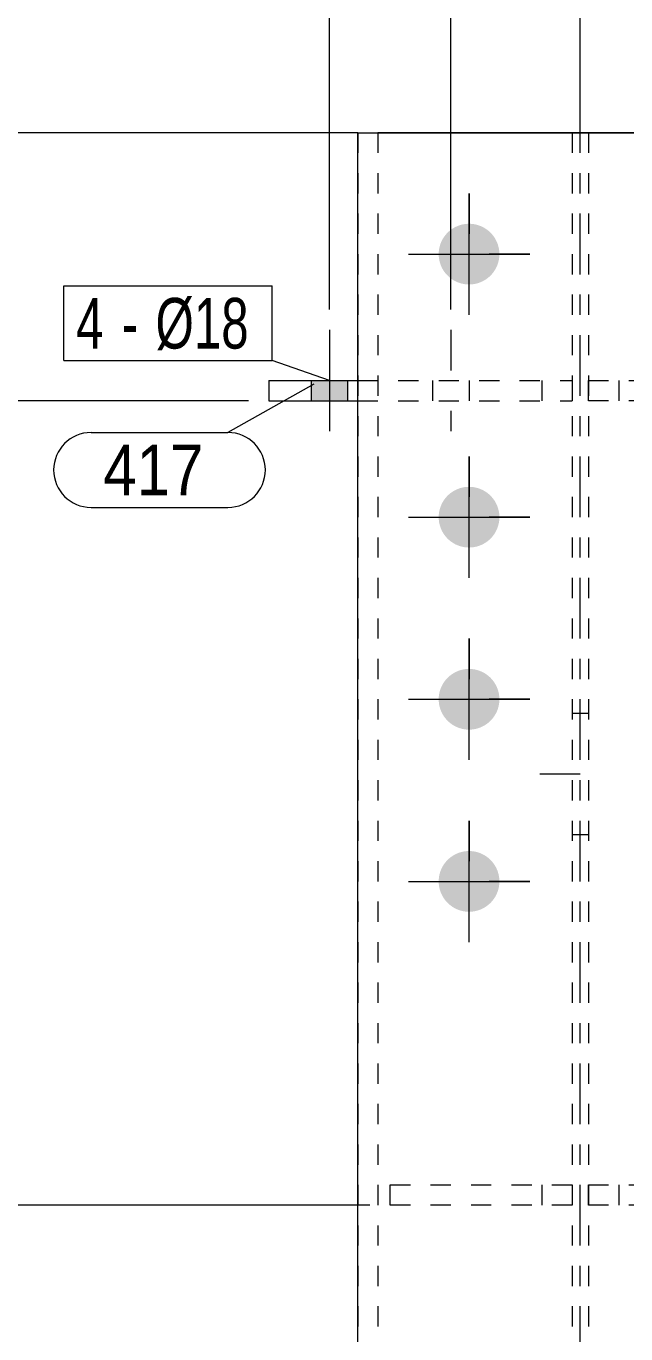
# Model space of a CAD drawing. Header units: millimetres. Extents: x 2 to 579, y 1 to 405.
# Drawn here: x 55.7 to 85.3, y 302.8 to 367.5 of the extents above; entities that cross this region are included whole.
import ezdxf

# ---------------------------------------------------------------- set-up
doc = ezdxf.new("R2010")
doc.units = ezdxf.units.MM
for name, pattern in [('XKITLINE00', [0]), ('XKITLINE01', [4, 1, -1, 1, -1]), ('XKITLINE02', [4, 2, -2]), ('XKITLINE03', [6, 3, -1, 1, -1])]:
    doc.linetypes.add(name, pattern=pattern)
for name, color, linetype, lineweight in [('Bolt', 3, 'Continuous', 0), ('BoltMark', 7, 'Continuous', 0), ('Dimensions', 7, 'Continuous', 0), ('Part', 2, 'Continuous', 0), ('PartMark', 7, 'Continuous', 0)]:
    doc.layers.add(name, color=color, linetype=linetype, lineweight=lineweight)
doc.styles.add('ARIAL', font='ARIAL.TTF')
doc.styles.add('ARIAL_NARROW', font='ARIALN.TTF')

# ---------------------------------------------------------------- blocks, each defined once
blk = doc.blocks.new('*A27')
at = {"layer": 'Bolt', "color": 3, "linetype": 'XKITLINE02', "lineweight": 0}
for p, q in [((82.659, 333.508), (83.459, 333.508)), ((81.059, 330.508), (85.059, 330.508)), ((82.659, 327.508), (83.459, 327.508))]:
    blk.add_line(p, q, dxfattribs=at)
blk = doc.blocks.new('*A28')
at = {"layer": 'Bolt', "color": 3, "linetype": 'XKITLINE00', "lineweight": 0}
for p, q in [((77.559, 359.19), (77.559, 357.192)), ((74.559, 356.19), (76.557, 356.19)), ((80.559, 356.19), (78.561, 356.19)), ((77.559, 353.19), (77.559, 355.188)), ((77.559, 346.19), (77.559, 344.192)), ((74.559, 343.19), (76.557, 343.19)), ((80.559, 343.19), (78.561, 343.19)), ((77.559, 340.19), (77.559, 342.188)), ((77.559, 337.19), (77.559, 335.192)), ((74.559, 334.19), (76.557, 334.19)), ((80.559, 334.19), (78.561, 334.19)), ((77.559, 331.19), (77.559, 333.188)), ((77.559, 328.19), (77.559, 326.192)), ((74.559, 325.19), (76.557, 325.19)), ((80.559, 325.19), (78.561, 325.19)), ((77.559, 322.19), (77.559, 324.188))]:
    blk.add_line(p, q, dxfattribs=at)
blk = doc.blocks.new('*A29')
at = {"layer": 'Bolt'}
for points in [[(76.06, 356.227), (76.061, 356.264), (76.063, 356.301), (76.067, 356.337), (76.071, 356.374), (76.076, 356.41), (76.081, 356.447), (76.088, 356.483), (76.096, 356.519), (76.104, 356.555), (76.114, 356.59), (76.124, 356.626), (76.135, 356.661), (76.147, 356.696), (76.16, 356.73), (76.174, 356.764), (76.188, 356.798), (76.203, 356.832), (76.22, 356.865), (76.236, 356.897), (76.254, 356.93), (76.273, 356.961), (76.292, 356.993), (76.312, 357.024), (76.333, 357.054), (76.355, 357.084), (76.377, 357.113), (76.4, 357.142), (76.424, 357.17), (76.448, 357.198), (76.473, 357.224), (76.499, 357.251), (76.525, 357.277), (76.552, 357.302), (76.58, 357.326), (76.608, 357.35), (76.637, 357.373), (76.666, 357.395), (76.696, 357.417), (76.726, 357.437), (76.757, 357.457), (76.788, 357.477), (76.82, 357.495), (76.852, 357.513), (76.885, 357.53), (76.918, 357.546), (76.952, 357.561), (76.985, 357.576), (77.02, 357.59), (77.054, 357.602), (77.089, 357.614), (77.124, 357.626), (77.159, 357.636), (77.195, 357.645), (77.231, 357.654), (77.267, 357.661), (77.303, 357.668), (77.339, 357.674), (77.376, 357.679), (77.412, 357.683), (77.449, 357.686), (77.486, 357.688), (77.523, 357.69), (77.559, 357.69), (77.596, 357.69), (77.633, 357.688), (77.67, 357.686), (77.706, 357.683), (77.743, 357.679), (77.779, 357.674), (77.816, 357.668), (77.852, 357.661), (77.888, 357.654), (77.924, 357.645), (77.959, 357.636), (77.995, 357.626), (78.03, 357.614), (78.065, 357.602), (78.099, 357.59), (78.133, 357.576), (78.167, 357.561), (78.201, 357.546), (78.234, 357.53), (78.266, 357.513), (78.299, 357.495), (78.331, 357.477), (78.362, 357.457), (78.393, 357.437), (78.423, 357.417), (78.453, 357.395), (78.482, 357.373), (78.511, 357.35), (78.539, 357.326), (78.567, 357.302), (78.594, 357.277), (78.62, 357.251), (78.646, 357.224), (78.671, 357.198), (78.695, 357.17), (78.719, 357.142), (78.742, 357.113), (78.764, 357.084), (78.786, 357.054), (78.807, 357.024), (78.827, 356.993), (78.846, 356.961), (78.864, 356.93), (78.882, 356.897), (78.899, 356.865), (78.915, 356.832), (78.931, 356.798), (78.945, 356.764), (78.959, 356.73), (78.972, 356.696), (78.984, 356.661), (78.995, 356.626), (79.005, 356.59), (79.014, 356.555), (79.023, 356.519), (79.031, 356.483), (79.037, 356.447), (79.043, 356.41), (79.048, 356.374), (79.052, 356.337), (79.055, 356.301), (79.058, 356.264), (79.059, 356.227), (79.059, 356.19), (79.059, 356.153), (79.058, 356.117), (79.055, 356.08), (79.052, 356.043), (79.048, 356.007), (79.043, 355.97), (79.037, 355.934), (79.031, 355.898), (79.023, 355.862), (79.014, 355.826), (79.005, 355.79), (78.995, 355.755), (78.984, 355.72), (78.972, 355.685), (78.959, 355.65), (78.945, 355.616), (78.931, 355.582), (78.915, 355.549), (78.899, 355.516), (78.882, 355.483), (78.864, 355.451), (78.846, 355.419), (78.827, 355.388), (78.807, 355.357), (78.786, 355.326), (78.764, 355.297), (78.742, 355.267), (78.719, 355.239), (78.695, 355.21), (78.671, 355.183), (78.646, 355.156), (78.62, 355.13), (78.594, 355.104), (78.567, 355.079), (78.539, 355.054), (78.511, 355.031), (78.482, 355.008), (78.453, 354.985), (78.423, 354.964), (78.393, 354.943), (78.362, 354.923), (78.331, 354.904), (78.299, 354.885), (78.266, 354.867), (78.234, 354.85), (78.201, 354.834), (78.167, 354.819), (78.133, 354.804), (78.099, 354.791), (78.065, 354.778), (78.03, 354.766), (77.995, 354.755), (77.959, 354.745), (77.924, 354.735), (77.888, 354.727), (77.852, 354.719), (77.816, 354.712), (77.779, 354.706), (77.743, 354.701), (77.706, 354.697), (77.67, 354.694), (77.633, 354.692), (77.596, 354.691), (77.559, 354.69), (77.523, 354.691), (77.486, 354.692), (77.449, 354.694), (77.412, 354.697), (77.376, 354.701), (77.339, 354.706), (77.303, 354.712), (77.267, 354.719), (77.231, 354.727), (77.195, 354.735), (77.159, 354.745), (77.124, 354.755), (77.089, 354.766), (77.054, 354.778), (77.02, 354.791), (76.985, 354.804), (76.952, 354.819), (76.918, 354.834), (76.885, 354.85), (76.852, 354.867), (76.82, 354.885), (76.788, 354.904), (76.757, 354.923), (76.726, 354.943), (76.696, 354.964), (76.666, 354.985), (76.637, 355.008), (76.608, 355.031), (76.58, 355.054), (76.552, 355.079), (76.525, 355.104), (76.499, 355.13), (76.473, 355.156), (76.448, 355.183), (76.424, 355.21), (76.4, 355.239), (76.377, 355.267), (76.355, 355.297), (76.333, 355.326), (76.312, 355.357), (76.292, 355.388), (76.273, 355.419), (76.254, 355.451), (76.236, 355.483), (76.22, 355.516), (76.203, 355.549), (76.188, 355.582), (76.174, 355.616), (76.16, 355.65), (76.147, 355.685), (76.135, 355.72), (76.124, 355.755), (76.114, 355.79), (76.104, 355.826), (76.096, 355.862), (76.088, 355.898), (76.081, 355.934), (76.076, 355.97), (76.071, 356.007), (76.067, 356.043), (76.063, 356.08), (76.061, 356.117), (76.06, 356.153), (76.059, 356.19)], [(76.06, 343.227), (76.061, 343.264), (76.063, 343.301), (76.067, 343.337), (76.071, 343.374), (76.076, 343.41), (76.081, 343.447), (76.088, 343.483), (76.096, 343.519), (76.104, 343.555), (76.114, 343.59), (76.124, 343.626), (76.135, 343.661), (76.147, 343.696), (76.16, 343.73), (76.174, 343.764), (76.188, 343.798), (76.203, 343.832), (76.22, 343.865), (76.236, 343.897), (76.254, 343.93), (76.273, 343.961), (76.292, 343.993), (76.312, 344.024), (76.333, 344.054), (76.355, 344.084), (76.377, 344.113), (76.4, 344.142), (76.424, 344.17), (76.448, 344.198), (76.473, 344.224), (76.499, 344.251), (76.525, 344.277), (76.552, 344.302), (76.58, 344.326), (76.608, 344.35), (76.637, 344.373), (76.666, 344.395), (76.696, 344.417), (76.726, 344.437), (76.757, 344.457), (76.788, 344.477), (76.82, 344.495), (76.852, 344.513), (76.885, 344.53), (76.918, 344.546), (76.952, 344.561), (76.985, 344.576), (77.02, 344.59), (77.054, 344.602), (77.089, 344.614), (77.124, 344.626), (77.159, 344.636), (77.195, 344.645), (77.231, 344.654), (77.267, 344.661), (77.303, 344.668), (77.339, 344.674), (77.376, 344.679), (77.412, 344.683), (77.449, 344.686), (77.486, 344.688), (77.523, 344.69), (77.559, 344.69), (77.596, 344.69), (77.633, 344.688), (77.67, 344.686), (77.706, 344.683), (77.743, 344.679), (77.779, 344.674), (77.816, 344.668), (77.852, 344.661), (77.888, 344.654), (77.924, 344.645), (77.959, 344.636), (77.995, 344.626), (78.03, 344.614), (78.065, 344.602), (78.099, 344.59), (78.133, 344.576), (78.167, 344.561), (78.201, 344.546), (78.234, 344.53), (78.266, 344.513), (78.299, 344.495), (78.331, 344.477), (78.362, 344.457), (78.393, 344.437), (78.423, 344.417), (78.453, 344.395), (78.482, 344.373), (78.511, 344.35), (78.539, 344.326), (78.567, 344.302), (78.594, 344.277), (78.62, 344.251), (78.646, 344.224), (78.671, 344.198), (78.695, 344.17), (78.719, 344.142), (78.742, 344.113), (78.764, 344.084), (78.786, 344.054), (78.807, 344.024), (78.827, 343.993), (78.846, 343.961), (78.864, 343.93), (78.882, 343.897), (78.899, 343.865), (78.915, 343.832), (78.931, 343.798), (78.945, 343.764), (78.959, 343.73), (78.972, 343.696), (78.984, 343.661), (78.995, 343.626), (79.005, 343.59), (79.014, 343.555), (79.023, 343.519), (79.031, 343.483), (79.037, 343.447), (79.043, 343.41), (79.048, 343.374), (79.052, 343.337), (79.055, 343.301), (79.058, 343.264), (79.059, 343.227), (79.059, 343.19), (79.059, 343.153), (79.058, 343.117), (79.055, 343.08), (79.052, 343.043), (79.048, 343.007), (79.043, 342.97), (79.037, 342.934), (79.031, 342.898), (79.023, 342.862), (79.014, 342.826), (79.005, 342.79), (78.995, 342.755), (78.984, 342.72), (78.972, 342.685), (78.959, 342.65), (78.945, 342.616), (78.931, 342.582), (78.915, 342.549), (78.899, 342.516), (78.882, 342.483), (78.864, 342.451), (78.846, 342.419), (78.827, 342.388), (78.807, 342.357), (78.786, 342.326), (78.764, 342.297), (78.742, 342.267), (78.719, 342.239), (78.695, 342.21), (78.671, 342.183), (78.646, 342.156), (78.62, 342.13), (78.594, 342.104), (78.567, 342.079), (78.539, 342.054), (78.511, 342.031), (78.482, 342.008), (78.453, 341.985), (78.423, 341.964), (78.393, 341.943), (78.362, 341.923), (78.331, 341.904), (78.299, 341.885), (78.266, 341.867), (78.234, 341.85), (78.201, 341.834), (78.167, 341.819), (78.133, 341.804), (78.099, 341.791), (78.065, 341.778), (78.03, 341.766), (77.995, 341.755), (77.959, 341.745), (77.924, 341.735), (77.888, 341.727), (77.852, 341.719), (77.816, 341.712), (77.779, 341.706), (77.743, 341.701), (77.706, 341.697), (77.67, 341.694), (77.633, 341.692), (77.596, 341.691), (77.559, 341.69), (77.523, 341.691), (77.486, 341.692), (77.449, 341.694), (77.412, 341.697), (77.376, 341.701), (77.339, 341.706), (77.303, 341.712), (77.267, 341.719), (77.231, 341.727), (77.195, 341.735), (77.159, 341.745), (77.124, 341.755), (77.089, 341.766), (77.054, 341.778), (77.02, 341.791), (76.985, 341.804), (76.952, 341.819), (76.918, 341.834), (76.885, 341.85), (76.852, 341.867), (76.82, 341.885), (76.788, 341.904), (76.757, 341.923), (76.726, 341.943), (76.696, 341.964), (76.666, 341.985), (76.637, 342.008), (76.608, 342.031), (76.58, 342.054), (76.552, 342.079), (76.525, 342.104), (76.499, 342.13), (76.473, 342.156), (76.448, 342.183), (76.424, 342.21), (76.4, 342.239), (76.377, 342.267), (76.355, 342.297), (76.333, 342.326), (76.312, 342.357), (76.292, 342.388), (76.273, 342.419), (76.254, 342.451), (76.236, 342.483), (76.22, 342.516), (76.203, 342.549), (76.188, 342.582), (76.174, 342.616), (76.16, 342.65), (76.147, 342.685), (76.135, 342.72), (76.124, 342.755), (76.114, 342.79), (76.104, 342.826), (76.096, 342.862), (76.088, 342.898), (76.081, 342.934), (76.076, 342.97), (76.071, 343.007), (76.067, 343.043), (76.063, 343.08), (76.061, 343.117), (76.06, 343.153), (76.059, 343.19)], [(76.06, 334.227), (76.061, 334.264), (76.063, 334.301), (76.067, 334.337), (76.071, 334.374), (76.076, 334.41), (76.081, 334.447), (76.088, 334.483), (76.096, 334.519), (76.104, 334.555), (76.114, 334.59), (76.124, 334.626), (76.135, 334.661), (76.147, 334.696), (76.16, 334.73), (76.174, 334.764), (76.188, 334.798), (76.203, 334.832), (76.22, 334.865), (76.236, 334.897), (76.254, 334.93), (76.273, 334.961), (76.292, 334.993), (76.312, 335.024), (76.333, 335.054), (76.355, 335.084), (76.377, 335.113), (76.4, 335.142), (76.424, 335.17), (76.448, 335.198), (76.473, 335.224), (76.499, 335.251), (76.525, 335.277), (76.552, 335.302), (76.58, 335.326), (76.608, 335.35), (76.637, 335.373), (76.666, 335.395), (76.696, 335.417), (76.726, 335.437), (76.757, 335.457), (76.788, 335.477), (76.82, 335.495), (76.852, 335.513), (76.885, 335.53), (76.918, 335.546), (76.952, 335.561), (76.985, 335.576), (77.02, 335.59), (77.054, 335.602), (77.089, 335.614), (77.124, 335.626), (77.159, 335.636), (77.195, 335.645), (77.231, 335.654), (77.267, 335.661), (77.303, 335.668), (77.339, 335.674), (77.376, 335.679), (77.412, 335.683), (77.449, 335.686), (77.486, 335.688), (77.523, 335.69), (77.559, 335.69), (77.596, 335.69), (77.633, 335.688), (77.67, 335.686), (77.706, 335.683), (77.743, 335.679), (77.779, 335.674), (77.816, 335.668), (77.852, 335.661), (77.888, 335.654), (77.924, 335.645), (77.959, 335.636), (77.995, 335.626), (78.03, 335.614), (78.065, 335.602), (78.099, 335.59), (78.133, 335.576), (78.167, 335.561), (78.201, 335.546), (78.234, 335.53), (78.266, 335.513), (78.299, 335.495), (78.331, 335.477), (78.362, 335.457), (78.393, 335.437), (78.423, 335.417), (78.453, 335.395), (78.482, 335.373), (78.511, 335.35), (78.539, 335.326), (78.567, 335.302), (78.594, 335.277), (78.62, 335.251), (78.646, 335.224), (78.671, 335.198), (78.695, 335.17), (78.719, 335.142), (78.742, 335.113), (78.764, 335.084), (78.786, 335.054), (78.807, 335.024), (78.827, 334.993), (78.846, 334.961), (78.864, 334.93), (78.882, 334.897), (78.899, 334.865), (78.915, 334.832), (78.931, 334.798), (78.945, 334.764), (78.959, 334.73), (78.972, 334.696), (78.984, 334.661), (78.995, 334.626), (79.005, 334.59), (79.014, 334.555), (79.023, 334.519), (79.031, 334.483), (79.037, 334.447), (79.043, 334.41), (79.048, 334.374), (79.052, 334.337), (79.055, 334.301), (79.058, 334.264), (79.059, 334.227), (79.059, 334.19), (79.059, 334.153), (79.058, 334.117), (79.055, 334.08), (79.052, 334.043), (79.048, 334.007), (79.043, 333.97), (79.037, 333.934), (79.031, 333.898), (79.023, 333.862), (79.014, 333.826), (79.005, 333.79), (78.995, 333.755), (78.984, 333.72), (78.972, 333.685), (78.959, 333.65), (78.945, 333.616), (78.931, 333.582), (78.915, 333.549), (78.899, 333.516), (78.882, 333.483), (78.864, 333.451), (78.846, 333.419), (78.827, 333.388), (78.807, 333.357), (78.786, 333.326), (78.764, 333.297), (78.742, 333.267), (78.719, 333.239), (78.695, 333.21), (78.671, 333.183), (78.646, 333.156), (78.62, 333.13), (78.594, 333.104), (78.567, 333.079), (78.539, 333.054), (78.511, 333.031), (78.482, 333.008), (78.453, 332.985), (78.423, 332.964), (78.393, 332.943), (78.362, 332.923), (78.331, 332.904), (78.299, 332.885), (78.266, 332.867), (78.234, 332.85), (78.201, 332.834), (78.167, 332.819), (78.133, 332.804), (78.099, 332.791), (78.065, 332.778), (78.03, 332.766), (77.995, 332.755), (77.959, 332.745), (77.924, 332.735), (77.888, 332.727), (77.852, 332.719), (77.816, 332.712), (77.779, 332.706), (77.743, 332.701), (77.706, 332.697), (77.67, 332.694), (77.633, 332.692), (77.596, 332.691), (77.559, 332.69), (77.523, 332.691), (77.486, 332.692), (77.449, 332.694), (77.412, 332.697), (77.376, 332.701), (77.339, 332.706), (77.303, 332.712), (77.267, 332.719), (77.231, 332.727), (77.195, 332.735), (77.159, 332.745), (77.124, 332.755), (77.089, 332.766), (77.054, 332.778), (77.02, 332.791), (76.985, 332.804), (76.952, 332.819), (76.918, 332.834), (76.885, 332.85), (76.852, 332.867), (76.82, 332.885), (76.788, 332.904), (76.757, 332.923), (76.726, 332.943), (76.696, 332.964), (76.666, 332.985), (76.637, 333.008), (76.608, 333.031), (76.58, 333.054), (76.552, 333.079), (76.525, 333.104), (76.499, 333.13), (76.473, 333.156), (76.448, 333.183), (76.424, 333.21), (76.4, 333.239), (76.377, 333.267), (76.355, 333.297), (76.333, 333.326), (76.312, 333.357), (76.292, 333.388), (76.273, 333.419), (76.254, 333.451), (76.236, 333.483), (76.22, 333.516), (76.203, 333.549), (76.188, 333.582), (76.174, 333.616), (76.16, 333.65), (76.147, 333.685), (76.135, 333.72), (76.124, 333.755), (76.114, 333.79), (76.104, 333.826), (76.096, 333.862), (76.088, 333.898), (76.081, 333.934), (76.076, 333.97), (76.071, 334.007), (76.067, 334.043), (76.063, 334.08), (76.061, 334.117), (76.06, 334.153), (76.059, 334.19)], [(76.06, 325.227), (76.061, 325.264), (76.063, 325.301), (76.067, 325.337), (76.071, 325.374), (76.076, 325.41), (76.081, 325.447), (76.088, 325.483), (76.096, 325.519), (76.104, 325.555), (76.114, 325.59), (76.124, 325.626), (76.135, 325.661), (76.147, 325.696), (76.16, 325.73), (76.174, 325.764), (76.188, 325.798), (76.203, 325.832), (76.22, 325.865), (76.236, 325.897), (76.254, 325.93), (76.273, 325.961), (76.292, 325.993), (76.312, 326.024), (76.333, 326.054), (76.355, 326.084), (76.377, 326.113), (76.4, 326.142), (76.424, 326.17), (76.448, 326.198), (76.473, 326.224), (76.499, 326.251), (76.525, 326.277), (76.552, 326.302), (76.58, 326.326), (76.608, 326.35), (76.637, 326.373), (76.666, 326.395), (76.696, 326.417), (76.726, 326.437), (76.757, 326.457), (76.788, 326.477), (76.82, 326.495), (76.852, 326.513), (76.885, 326.53), (76.918, 326.546), (76.952, 326.561), (76.985, 326.576), (77.02, 326.59), (77.054, 326.602), (77.089, 326.614), (77.124, 326.626), (77.159, 326.636), (77.195, 326.645), (77.231, 326.654), (77.267, 326.661), (77.303, 326.668), (77.339, 326.674), (77.376, 326.679), (77.412, 326.683), (77.449, 326.686), (77.486, 326.688), (77.523, 326.69), (77.559, 326.69), (77.596, 326.69), (77.633, 326.688), (77.67, 326.686), (77.706, 326.683), (77.743, 326.679), (77.779, 326.674), (77.816, 326.668), (77.852, 326.661), (77.888, 326.654), (77.924, 326.645), (77.959, 326.636), (77.995, 326.626), (78.03, 326.614), (78.065, 326.602), (78.099, 326.59), (78.133, 326.576), (78.167, 326.561), (78.201, 326.546), (78.234, 326.53), (78.266, 326.513), (78.299, 326.495), (78.331, 326.477), (78.362, 326.457), (78.393, 326.437), (78.423, 326.417), (78.453, 326.395), (78.482, 326.373), (78.511, 326.35), (78.539, 326.326), (78.567, 326.302), (78.594, 326.277), (78.62, 326.251), (78.646, 326.224), (78.671, 326.198), (78.695, 326.17), (78.719, 326.142), (78.742, 326.113), (78.764, 326.084), (78.786, 326.054), (78.807, 326.024), (78.827, 325.993), (78.846, 325.961), (78.864, 325.93), (78.882, 325.897), (78.899, 325.865), (78.915, 325.832), (78.931, 325.798), (78.945, 325.764), (78.959, 325.73), (78.972, 325.696), (78.984, 325.661), (78.995, 325.626), (79.005, 325.59), (79.014, 325.555), (79.023, 325.519), (79.031, 325.483), (79.037, 325.447), (79.043, 325.41), (79.048, 325.374), (79.052, 325.337), (79.055, 325.301), (79.058, 325.264), (79.059, 325.227), (79.059, 325.19), (79.059, 325.153), (79.058, 325.117), (79.055, 325.08), (79.052, 325.043), (79.048, 325.007), (79.043, 324.97), (79.037, 324.934), (79.031, 324.898), (79.023, 324.862), (79.014, 324.826), (79.005, 324.79), (78.995, 324.755), (78.984, 324.72), (78.972, 324.685), (78.959, 324.65), (78.945, 324.616), (78.931, 324.582), (78.915, 324.549), (78.899, 324.516), (78.882, 324.483), (78.864, 324.451), (78.846, 324.419), (78.827, 324.388), (78.807, 324.357), (78.786, 324.326), (78.764, 324.297), (78.742, 324.267), (78.719, 324.239), (78.695, 324.21), (78.671, 324.183), (78.646, 324.156), (78.62, 324.13), (78.594, 324.104), (78.567, 324.079), (78.539, 324.054), (78.511, 324.031), (78.482, 324.008), (78.453, 323.985), (78.423, 323.964), (78.393, 323.943), (78.362, 323.923), (78.331, 323.904), (78.299, 323.885), (78.266, 323.867), (78.234, 323.85), (78.201, 323.834), (78.167, 323.819), (78.133, 323.804), (78.099, 323.791), (78.065, 323.778), (78.03, 323.766), (77.995, 323.755), (77.959, 323.745), (77.924, 323.735), (77.888, 323.727), (77.852, 323.719), (77.816, 323.712), (77.779, 323.706), (77.743, 323.701), (77.706, 323.697), (77.67, 323.694), (77.633, 323.692), (77.596, 323.691), (77.559, 323.69), (77.523, 323.691), (77.486, 323.692), (77.449, 323.694), (77.412, 323.697), (77.376, 323.701), (77.339, 323.706), (77.303, 323.712), (77.267, 323.719), (77.231, 323.727), (77.195, 323.735), (77.159, 323.745), (77.124, 323.755), (77.089, 323.766), (77.054, 323.778), (77.02, 323.791), (76.985, 323.804), (76.952, 323.819), (76.918, 323.834), (76.885, 323.85), (76.852, 323.867), (76.82, 323.885), (76.788, 323.904), (76.757, 323.923), (76.726, 323.943), (76.696, 323.964), (76.666, 323.985), (76.637, 324.008), (76.608, 324.031), (76.58, 324.054), (76.552, 324.079), (76.525, 324.104), (76.499, 324.13), (76.473, 324.156), (76.448, 324.183), (76.424, 324.21), (76.4, 324.239), (76.377, 324.267), (76.355, 324.297), (76.333, 324.326), (76.312, 324.357), (76.292, 324.388), (76.273, 324.419), (76.254, 324.451), (76.236, 324.483), (76.22, 324.516), (76.203, 324.549), (76.188, 324.582), (76.174, 324.616), (76.16, 324.65), (76.147, 324.685), (76.135, 324.72), (76.124, 324.755), (76.114, 324.79), (76.104, 324.826), (76.096, 324.862), (76.088, 324.898), (76.081, 324.934), (76.076, 324.97), (76.071, 325.007), (76.067, 325.043), (76.063, 325.08), (76.061, 325.117), (76.06, 325.153), (76.059, 325.19)]]:
    blk.add_hatch(color=3, dxfattribs=at).paths.add_polyline_path(points, flags=17)
at = {"layer": 'Bolt', "color": 3, "linetype": 'XKITLINE00', "lineweight": 0}
for p, q in [((77.559, 353.19), (77.559, 359.19)), ((74.559, 356.19), (80.559, 356.19)), ((77.559, 340.19), (77.559, 346.19)), ((74.559, 343.19), (80.559, 343.19)), ((77.559, 331.19), (77.559, 337.19)), ((74.559, 334.19), (80.559, 334.19)), ((77.559, 322.19), (77.559, 328.19)), ((74.559, 325.19), (80.559, 325.19))]:
    blk.add_line(p, q, dxfattribs=at)
blk = doc.blocks.new('*A32')
at = {"layer": 'Bolt'}
blk.add_hatch(color=3, dxfattribs=at).paths.add_polyline_path([(69.759, 348.947), (69.759, 349.947), (71.559, 349.947), (71.559, 348.947)], flags=17)
blk.add_hatch(color=3, dxfattribs=at).paths.add_polyline_path([(69.759, 348.947), (69.759, 349.947), (71.559, 349.947), (71.559, 348.947)], flags=17)
at = {"layer": 'Bolt', "color": 3, "linetype": 'XKITLINE00', "lineweight": 0}
for p, q in [((70.659, 352.447), (70.659, 347.447)), ((70.659, 352.447), (70.659, 347.447)), ((69.759, 349.947), (69.759, 348.947)), ((69.759, 349.947), (69.759, 348.947)), ((71.559, 349.947), (71.559, 348.947)), ((71.559, 349.947), (71.559, 348.947))]:
    blk.add_line(p, q, dxfattribs=at)
at = {"layer": 'Bolt', "color": 3, "linetype": 'XKITLINE02', "lineweight": 0}
for p, q in [((76.659, 352.447), (76.659, 347.447)), ((76.659, 352.447), (76.659, 347.447)), ((75.759, 349.947), (75.759, 348.947)), ((75.759, 349.947), (75.759, 348.947)), ((77.559, 349.947), (77.559, 348.947)), ((77.559, 349.947), (77.559, 348.947))]:
    blk.add_line(p, q, dxfattribs=at)
blk = doc.blocks.new('*A33')
at = {"layer": 'Part', "color": 7, "linetype": 'XKITLINE03', "lineweight": 0}
blk.add_line((83.059, 211.19), (83.059, 372.19), dxfattribs=at)
at = {"layer": 'Part', "color": 7, "linetype": 'XKITLINE01', "lineweight": 0}
for p, q in [((73.059, 362.19), (73.059, 226.19)), ((93.059, 362.19), (73.059, 362.19)), ((82.659, 362.19), (82.659, 211.19)), ((83.459, 362.19), (83.459, 211.19))]:
    blk.add_line(p, q, dxfattribs=at)
blk = doc.blocks.new('*A34')
at = {"layer": 'Part', "color": 7, "linetype": 'XKITLINE01', "lineweight": 0}
for p, q in [((94.059, 362.19), (72.059, 362.19)), ((72.059, 362.19), (72.059, 226.19))]:
    blk.add_line(p, q, dxfattribs=at)
blk = doc.blocks.new('*A37')
at = {"layer": 'Part', "color": 7, "linetype": 'XKITLINE01', "lineweight": 0}
for p, q in [((83.459, 310.19), (92.459, 310.19)), ((83.459, 309.19), (83.459, 310.19)), ((84.959, 310.19), (84.959, 309.19)), ((92.459, 310.19), (92.459, 309.19)), ((92.459, 309.19), (83.459, 309.19))]:
    blk.add_line(p, q, dxfattribs=at)
blk = doc.blocks.new('*A38')
at = {"layer": 'Part', "color": 7, "linetype": 'XKITLINE01', "lineweight": 0}
for p, q in [((73.659, 310.19), (82.659, 310.19)), ((73.659, 309.19), (73.659, 310.19)), ((81.159, 310.19), (81.159, 309.19)), ((82.659, 310.19), (82.659, 309.19)), ((82.659, 309.19), (73.659, 309.19))]:
    blk.add_line(p, q, dxfattribs=at)
blk = doc.blocks.new('*A41')
at = {"layer": 'Part', "color": 7, "linetype": 'XKITLINE01', "lineweight": 0}
for p, q in [((83.459, 349.947), (92.459, 349.947)), ((83.459, 348.947), (83.459, 349.947)), ((84.959, 349.947), (84.959, 348.947)), ((92.459, 349.947), (92.459, 348.947)), ((92.459, 348.947), (83.459, 348.947))]:
    blk.add_line(p, q, dxfattribs=at)
blk = doc.blocks.new('*A42')
at = {"layer": 'Part', "color": 2, "linetype": 'XKITLINE00', "lineweight": 0}
for p, q in [((72.059, 362.19), (94.059, 362.19)), ((72.059, 226.19), (72.059, 362.19))]:
    blk.add_line(p, q, dxfattribs=at)
blk = doc.blocks.new('*A45')
at = {"layer": 'Part', "color": 2, "linetype": 'XKITLINE00', "lineweight": 0}
for p, q in [((67.659, 349.947), (72.059, 349.947)), ((67.659, 349.947), (67.659, 348.947)), ((67.659, 348.947), (72.059, 348.947))]:
    blk.add_line(p, q, dxfattribs=at)
at = {"layer": 'Part', "color": 7, "linetype": 'XKITLINE01', "lineweight": 0}
for p, q in [((72.059, 349.947), (82.659, 349.947)), ((81.159, 349.947), (81.159, 348.947)), ((82.659, 349.947), (82.659, 348.947)), ((72.059, 348.947), (82.659, 348.947))]:
    blk.add_line(p, q, dxfattribs=at)
blk = doc.blocks.new('*A112')
at = {"layer": 'Dimensions', "color": 7, "linetype": 'XKITLINE00', "lineweight": 0}
for p, q in [((76.659, 353.447), (76.659, 377.216)), ((83.059, 363.19), (83.059, 377.216)), ((77.508, 375.215), (75.811, 373.518)), ((83.908, 375.215), (82.211, 373.518)), ((76.659, 374.366), (83.059, 374.366))]:
    blk.add_line(p, q, dxfattribs=at)
at = {"layer": 'Dimensions', "color": 3}
for p in [(76.659, 374.366), (83.059, 374.366)]:
    blk.add_point(p, dxfattribs=at)
at = {"layer": 'Dimensions', "color": 3, "style": 'ARIAL', "width": 0.85}
blk.add_text('64', height=3, dxfattribs=at).set_placement((77.634, 375.716))
blk = doc.blocks.new('*A118')
at = {"layer": 'Dimensions', "color": 7, "linetype": 'XKITLINE00', "lineweight": 0}
for p, q in [((42.211, 310.039), (43.908, 308.342)), ((72.659, 309.19), (40.209, 309.19)), ((43.059, 279.19), (43.059, 309.19)), ((42.211, 280.039), (43.908, 278.342)), ((72.659, 279.19), (40.209, 279.19))]:
    blk.add_line(p, q, dxfattribs=at)
at = {"layer": 'Dimensions', "color": 3}
for p in [(43.059, 309.19), (43.059, 279.19)]:
    blk.add_point(p, dxfattribs=at)
at = {"layer": 'Dimensions', "color": 3, "style": 'ARIAL', "width": 0.85}
blk.add_text('11173', height=3, dxfattribs=at).set_placement((44.359, 310.39))
blk.add_text('300', height=3, rotation=90.00021, dxfattribs=at).set_placement((41.709, 290.853))
blk = doc.blocks.new('*A119')
at = {"layer": 'Dimensions', "color": 7, "linetype": 'XKITLINE00', "lineweight": 0}
for p, q in [((42.211, 349.796), (43.908, 348.099)), ((66.659, 348.947), (40.209, 348.947)), ((43.059, 309.19), (43.059, 348.947)), ((42.211, 310.039), (43.908, 308.342)), ((72.659, 309.19), (40.209, 309.19))]:
    blk.add_line(p, q, dxfattribs=at)
at = {"layer": 'Dimensions', "color": 3}
for p in [(43.059, 348.947), (43.059, 309.19)]:
    blk.add_point(p, dxfattribs=at)
at = {"layer": 'Dimensions', "color": 3, "style": 'ARIAL', "width": 0.85}
blk.add_text('11571', height=3, dxfattribs=at).set_placement((44.359, 350.147))
blk.add_text('398', height=3, rotation=90.00021, dxfattribs=at).set_placement((41.709, 325.731))
blk = doc.blocks.new('*A120')
at = {"layer": 'Dimensions', "color": 7, "linetype": 'XKITLINE00', "lineweight": 0}
for p, q in [((42.211, 363.039), (43.908, 361.342)), ((72.059, 362.19), (40.209, 362.19)), ((43.059, 348.947), (43.059, 362.19)), ((42.211, 349.796), (43.908, 348.099)), ((66.659, 348.947), (40.209, 348.947))]:
    blk.add_line(p, q, dxfattribs=at)
at = {"layer": 'Dimensions', "color": 3}
for p in [(43.059, 362.19), (43.059, 348.947)]:
    blk.add_point(p, dxfattribs=at)
at = {"layer": 'Dimensions', "color": 3, "style": 'ARIAL', "width": 0.85}
blk.add_text('11703', height=3, dxfattribs=at).set_placement((44.359, 363.39))
blk.add_text('132', height=3, rotation=90.00021, dxfattribs=at).set_placement((41.709, 352.231))
blk = doc.blocks.new('*A132')
at = {"layer": 'BoltMark', "color": 7, "linetype": 'XKITLINE00', "lineweight": 0}
for p, q in [((57.535, 354.625), (67.831, 354.625)), ((57.535, 350.925), (57.535, 354.625)), ((67.831, 350.925), (67.831, 354.625)), ((57.535, 350.925), (67.831, 350.925)), ((70.659, 349.947), (67.831, 350.925))]:
    blk.add_line(p, q, dxfattribs=at)
at = {"layer": 'BoltMark', "color": 3, "style": 'ARIAL_NARROW', "width": 0.85}
for s, p in [('4', (58.135, 351.525)), ('Ø18', (62.064, 351.525)), ('-', (60.404, 351.525))]:
    blk.add_text(s, height=2.5, dxfattribs=at).set_placement(p)
blk = doc.blocks.new('*A134')
at = {"layer": 'PartMark', "color": 7, "linetype": 'XKITLINE00', "lineweight": 0}
for p, q in [((69.884, 349.766), (65.641, 347.374)), ((58.879, 347.374), (65.641, 347.374)), ((58.879, 343.674), (65.641, 343.674))]:
    blk.add_line(p, q, dxfattribs=at)
for centre, start, end in [((58.879, 345.524), 90, 270), ((65.641, 345.524), 270, 90)]:
    blk.add_arc(centre, 1.85, start, end, dxfattribs=at)
at = {"layer": 'PartMark', "color": 3, "style": 'ARIAL', "width": 0.85}
blk.add_text('417', height=2.5, dxfattribs=at).set_placement((59.479, 344.274))
blk = doc.blocks.new('*A144')
at = {"layer": 'Dimensions', "color": 7, "linetype": 'XKITLINE00', "lineweight": 0}
for p, q in [((70.659, 353.447), (70.659, 377.216)), ((76.659, 353.447), (76.659, 377.216)), ((71.508, 375.215), (69.811, 373.518)), ((77.508, 375.215), (75.811, 373.518)), ((70.659, 374.366), (76.659, 374.366))]:
    blk.add_line(p, q, dxfattribs=at)
at = {"layer": 'Dimensions', "color": 3}
for p in [(70.659, 374.366), (76.659, 374.366)]:
    blk.add_point(p, dxfattribs=at)
at = {"layer": 'Dimensions', "color": 3, "style": 'ARIAL', "width": 0.85}
blk.add_text('60', height=3, dxfattribs=at).set_placement((71.434, 375.716))

msp = doc.modelspace()

# ---------------------------------------------------------------- block references
at = {"lineweight": 0}
for name in ['*A144', '*A112', '*A120', '*A34', '*A42', '*A28', '*A29', '*A132', '*A119', '*A32', '*A134', '*A45', '*A41', '*A27', '*A118', '*A38', '*A37']:
    msp.add_blockref(name, (0, 0), dxfattribs=at)
at = {"layer": 'Part', "lineweight": 0}
msp.add_blockref('*A33', (0, 0), dxfattribs=at)

doc.saveas('drawing.dxf')
